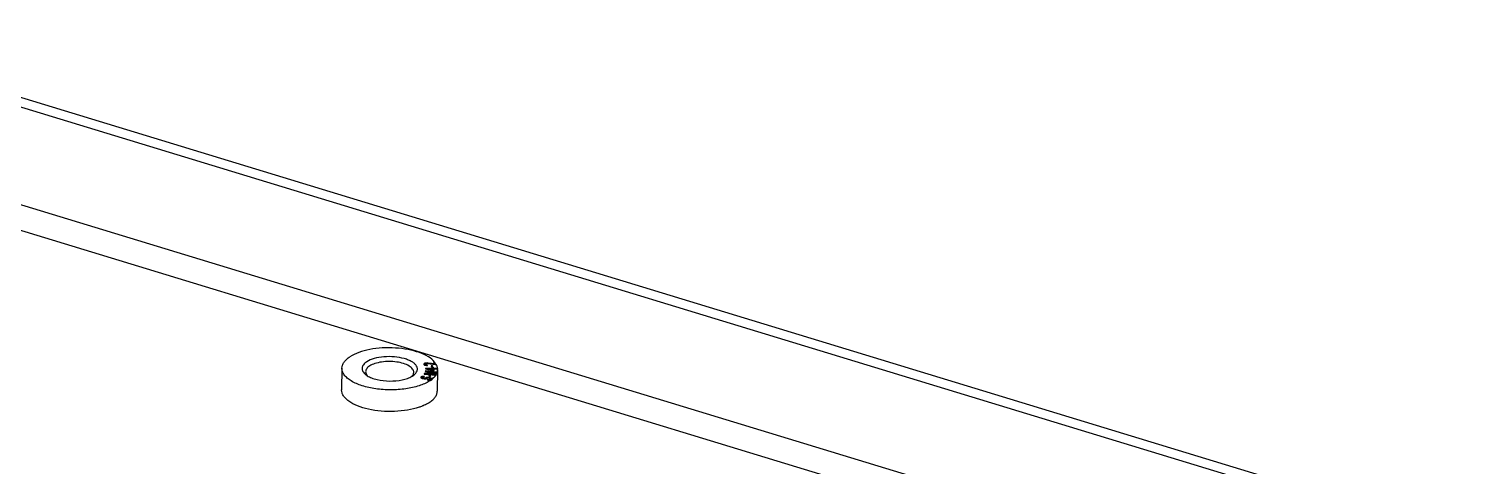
# Model space of a CAD drawing. Header units: millimetres. Extents: x -177 to 18421, y -5017 to 3255.
# Drawn here: x 4758.14 to 4788.05, y 1961.25 to 1970.34 of the extents above; entities that cross this region are included whole.
import ezdxf

# ---------------------------------------------------------------- set-up
doc = ezdxf.new("R2010")
doc.units = ezdxf.units.MM
doc.header["$LTSCALE"] = 46.255
doc.layers.get('0').update_dxf_attribs({"linetype": 'CONTINUOUS'})
doc.layers.add('02___PRT_ALL_AXES', color=7, linetype='CONTINUOUS')

msp = doc.modelspace()

# ---------------------------------------------------------------- linework, layer by layer
at = {"color": 7, "linetype": 'Continuous'}
for p, q in [((4753.095, 1970.201), (4811.647, 1952.353)), ((4752.17, 1967.918), (4811.614, 1949.799)), ((4754.315, 1967.801), (4782.781, 1959.124)), ((4766.351, 1963.379), (4766.344, 1963.372)), ((4766.344, 1963.372), (4766.345, 1963.364)), ((4766.345, 1963.364), (4766.348, 1963.358)), ((4766.351, 1963.368), (4766.346, 1963.363)), ((4766.348, 1963.358), (4766.36, 1963.35)), ((4766.367, 1963.387), (4766.351, 1963.379)), ((4766.351, 1963.379), (4766.351, 1963.368)), ((4766.367, 1963.375), (4766.351, 1963.368)), ((4766.36, 1963.35), (4766.374, 1963.346)), ((4766.387, 1963.391), (4766.367, 1963.387)), ((4766.367, 1963.387), (4766.367, 1963.375)), ((4766.378, 1963.378), (4766.367, 1963.375)), ((4766.371, 1963.366), (4766.372, 1963.373)), ((4766.375, 1963.36), (4766.371, 1963.366)), ((4766.371, 1963.366), (4766.371, 1963.354)), ((4766.375, 1963.349), (4766.371, 1963.354)), ((4766.372, 1963.373), (4766.379, 1963.378)), ((4766.374, 1963.346), (4766.398, 1963.343)), ((4766.375, 1963.36), (4766.375, 1963.349)), ((4766.384, 1963.354), (4766.375, 1963.36)), ((4766.381, 1963.345), (4766.375, 1963.349)), ((4766.379, 1963.378), (4766.392, 1963.383)), ((4766.384, 1963.354), (4766.384, 1963.345)), ((4766.397, 1963.352), (4766.384, 1963.354)), ((4766.397, 1963.392), (4766.387, 1963.391)), ((4766.387, 1963.391), (4766.387, 1963.381)), ((4766.392, 1963.383), (4766.403, 1963.384)), ((4766.418, 1963.393), (4766.397, 1963.392)), ((4766.397, 1963.392), (4766.397, 1963.383)), ((4766.397, 1963.352), (4766.397, 1963.343)), ((4766.414, 1963.351), (4766.397, 1963.352)), ((4766.398, 1963.343), (4766.419, 1963.344)), ((4766.403, 1963.384), (4766.425, 1963.384)), ((4766.419, 1963.344), (4766.414, 1963.351)), ((4766.414, 1963.351), (4766.414, 1963.344)), ((4766.418, 1963.393), (4766.418, 1963.384)), ((4766.435, 1963.392), (4766.418, 1963.393)), ((4766.425, 1963.384), (4766.577, 1963.362)), ((4766.435, 1963.392), (4766.435, 1963.382)), ((4766.57, 1963.373), (4766.435, 1963.392)), ((4766.524, 1963.335), (4766.498, 1963.333)), ((4766.498, 1963.333), (4766.505, 1963.314)), ((4766.524, 1963.324), (4766.502, 1963.322)), ((4766.505, 1963.314), (4766.532, 1963.316)), ((4766.523, 1963.294), (4766.523, 1963.28)), ((4766.555, 1963.294), (4766.523, 1963.294)), ((4766.524, 1963.335), (4766.524, 1963.324)), ((4766.532, 1963.316), (4766.524, 1963.335)), ((4766.527, 1963.316), (4766.524, 1963.324)), ((4766.568, 1963.413), (4766.545, 1963.41)), ((4766.545, 1963.41), (4766.57, 1963.373)), ((4766.568, 1963.402), (4766.552, 1963.4)), ((4766.555, 1963.28), (4766.555, 1963.294)), ((4766.568, 1963.413), (4766.568, 1963.402)), ((4766.57, 1963.373), (4766.57, 1963.363)), ((4766.577, 1963.362), (4766.601, 1963.365)), ((4766.114, 1963.126), (4766.136, 1963.141)), ((4766.281, 1963.101), (4766.279, 1963.095)), ((4766.279, 1963.095), (4766.282, 1963.088)), ((4766.288, 1963.107), (4766.281, 1963.101)), ((4766.281, 1963.101), (4766.281, 1963.092)), ((4766.288, 1963.096), (4766.281, 1963.091)), ((4766.282, 1963.088), (4766.295, 1963.079)), ((4766.301, 1963.112), (4766.288, 1963.107)), ((4766.288, 1963.107), (4766.288, 1963.096)), ((4766.301, 1963.101), (4766.288, 1963.096)), ((4766.295, 1963.079), (4766.312, 1963.073)), ((4766.321, 1963.113), (4766.301, 1963.112)), ((4766.301, 1963.112), (4766.301, 1963.101)), ((4766.32, 1963.102), (4766.301, 1963.101)), ((4766.309, 1963.078), (4766.308, 1963.083)), ((4766.309, 1963.094), (4766.318, 1963.101)), ((4766.309, 1963.089), (4766.309, 1963.094)), ((4766.309, 1963.094), (4766.309, 1963.078)), ((4766.313, 1963.083), (4766.309, 1963.089)), ((4766.313, 1963.072), (4766.309, 1963.078)), ((4766.312, 1963.073), (4766.33, 1963.068)), ((4766.313, 1963.083), (4766.313, 1963.073)), ((4766.326, 1963.079), (4766.313, 1963.083)), ((4766.318, 1963.101), (4766.327, 1963.104)), ((4766.321, 1963.113), (4766.321, 1963.102)), ((4766.344, 1963.112), (4766.321, 1963.113)), ((4766.326, 1963.079), (4766.326, 1963.069)), ((4766.335, 1963.076), (4766.326, 1963.079)), ((4766.327, 1963.104), (4766.339, 1963.104)), ((4766.33, 1963.068), (4766.351, 1963.064)), ((4766.335, 1963.076), (4766.335, 1963.067)), ((4766.35, 1963.074), (4766.335, 1963.076)), ((4766.339, 1963.104), (4766.35, 1963.102)), ((4766.344, 1963.112), (4766.344, 1963.103)), ((4766.359, 1963.109), (4766.344, 1963.112)), ((4766.354, 1963.176), (4766.349, 1963.164)), ((4766.349, 1963.164), (4766.59, 1963.139)), ((4766.35, 1963.102), (4766.359, 1963.109)), ((4766.364, 1963.075), (4766.35, 1963.074)), ((4766.35, 1963.074), (4766.35, 1963.064)), ((4766.351, 1963.064), (4766.375, 1963.064)), ((4766.354, 1963.176), (4766.354, 1963.165)), ((4766.583, 1963.174), (4766.354, 1963.176)), ((4766.404, 1963.165), (4766.354, 1963.165)), ((4766.354, 1963.165), (4766.354, 1963.164)), ((4766.374, 1963.077), (4766.364, 1963.075)), ((4766.364, 1963.075), (4766.364, 1963.064)), ((4766.373, 1963.066), (4766.366, 1963.064)), ((4766.374, 1963.077), (4766.373, 1963.066)), ((4766.383, 1963.073), (4766.373, 1963.066)), ((4766.379, 1963.229), (4766.374, 1963.216)), ((4766.374, 1963.216), (4766.583, 1963.174)), ((4766.383, 1963.084), (4766.374, 1963.077)), ((4766.375, 1963.064), (4766.391, 1963.067)), ((4766.379, 1963.217), (4766.378, 1963.216)), ((4766.379, 1963.229), (4766.379, 1963.217)), ((4766.621, 1963.204), (4766.379, 1963.229)), ((4766.427, 1963.212), (4766.379, 1963.217)), ((4766.38, 1963.281), (4766.38, 1963.273)), ((4766.523, 1963.28), (4766.38, 1963.281)), ((4766.38, 1963.273), (4766.524, 1963.239)), ((4766.395, 1963.089), (4766.383, 1963.084)), ((4766.383, 1963.084), (4766.383, 1963.073)), ((4766.395, 1963.078), (4766.383, 1963.073)), ((4766.391, 1963.067), (4766.401, 1963.07)), ((4766.422, 1963.27), (4766.393, 1963.27)), ((4766.41, 1963.092), (4766.395, 1963.089)), ((4766.395, 1963.089), (4766.395, 1963.078)), ((4766.41, 1963.08), (4766.395, 1963.078)), ((4766.401, 1963.07), (4766.411, 1963.077)), ((4766.405, 1963.167), (4766.404, 1963.159)), ((4766.405, 1963.167), (4766.606, 1963.166)), ((4766.596, 1963.147), (4766.405, 1963.167)), ((4766.41, 1963.092), (4766.41, 1963.08)), ((4766.435, 1963.091), (4766.41, 1963.092)), ((4766.42, 1963.08), (4766.41, 1963.08)), ((4766.411, 1963.077), (4766.421, 1963.081)), ((4766.423, 1963.049), (4766.414, 1963.042)), ((4766.414, 1963.042), (4766.434, 1963.038)), ((4766.421, 1963.081), (4766.435, 1963.082)), ((4766.422, 1963.273), (4766.422, 1963.263)), ((4766.422, 1963.273), (4766.523, 1963.272)), ((4766.524, 1963.249), (4766.422, 1963.273)), ((4766.423, 1963.049), (4766.423, 1963.04)), ((4766.439, 1963.046), (4766.423, 1963.049)), ((4766.428, 1963.215), (4766.428, 1963.206)), ((4766.428, 1963.215), (4766.619, 1963.195)), ((4766.611, 1963.177), (4766.428, 1963.215)), ((4766.434, 1963.038), (4766.462, 1963.036)), ((4766.435, 1963.091), (4766.435, 1963.082)), ((4766.457, 1963.089), (4766.435, 1963.091)), ((4766.435, 1963.082), (4766.452, 1963.081)), ((4766.439, 1963.046), (4766.438, 1963.038)), ((4766.457, 1963.046), (4766.439, 1963.046)), ((4766.462, 1963.134), (4766.448, 1963.116)), ((4766.448, 1963.116), (4766.473, 1963.111)), ((4766.452, 1963.081), (4766.466, 1963.077)), ((4766.462, 1963.122), (4766.456, 1963.114)), ((4766.457, 1963.089), (4766.457, 1963.08)), ((4766.48, 1963.083), (4766.457, 1963.089)), ((4766.468, 1963.05), (4766.457, 1963.046)), ((4766.457, 1963.046), (4766.457, 1963.036)), ((4766.468, 1963.039), (4766.459, 1963.036)), ((4766.462, 1963.134), (4766.462, 1963.122)), ((4766.487, 1963.129), (4766.462, 1963.134)), ((4766.479, 1963.119), (4766.462, 1963.122)), ((4766.462, 1963.036), (4766.483, 1963.038)), ((4766.466, 1963.077), (4766.477, 1963.071)), ((4766.48, 1963.059), (4766.468, 1963.05)), ((4766.468, 1963.05), (4766.468, 1963.039)), ((4766.48, 1963.048), (4766.468, 1963.039)), ((4766.48, 1963.072), (4766.472, 1963.074)), ((4766.473, 1963.111), (4766.487, 1963.129)), ((4766.477, 1963.071), (4766.482, 1963.065)), ((4766.48, 1963.083), (4766.48, 1963.072)), ((4766.495, 1963.076), (4766.48, 1963.083)), ((4766.495, 1963.065), (4766.48, 1963.072)), ((4766.482, 1963.065), (4766.48, 1963.059)), ((4766.48, 1963.059), (4766.48, 1963.048)), ((4766.481, 1963.054), (4766.48, 1963.048)), ((4766.482, 1963.065), (4766.481, 1963.054)), ((4766.483, 1963.038), (4766.495, 1963.043)), ((4766.495, 1963.076), (4766.495, 1963.065)), ((4766.508, 1963.066), (4766.495, 1963.076)), ((4766.508, 1963.055), (4766.495, 1963.065)), ((4766.495, 1963.043), (4766.495, 1963.031)), ((4766.511, 1963.059), (4766.508, 1963.066)), ((4766.508, 1963.066), (4766.508, 1963.055)), ((4766.508, 1963.052), (4766.511, 1963.059)), ((4766.508, 1963.053), (4766.508, 1963.055)), ((4766.508, 1963.052), (4766.508, 1963.041)), ((4766.555, 1963.283), (4766.523, 1963.283)), ((4766.523, 1963.28), (4766.523, 1963.272)), ((4766.523, 1963.272), (4766.524, 1963.249)), ((4766.524, 1963.249), (4766.524, 1963.239)), ((4766.524, 1963.239), (4766.556, 1963.239)), ((4766.555, 1963.272), (4766.555, 1963.283)), ((4766.555, 1963.28), (4766.555, 1963.269)), ((4766.629, 1963.28), (4766.555, 1963.28)), ((4766.556, 1963.239), (4766.555, 1963.272)), ((4766.555, 1963.272), (4766.63, 1963.271)), ((4766.556, 1963.239), (4766.555, 1963.261)), ((4766.583, 1963.174), (4766.583, 1963.166)), ((4766.611, 1963.165), (4766.583, 1963.171)), ((4766.59, 1963.139), (4766.59, 1963.128)), ((4766.595, 1963.136), (4766.59, 1963.137)), ((4766.596, 1963.147), (4766.595, 1963.136)), ((4766.606, 1963.166), (4766.606, 1963.155)), ((4766.611, 1963.177), (4766.611, 1963.165)), ((4766.621, 1963.192), (4766.618, 1963.193)), ((4766.619, 1963.195), (4766.619, 1963.184)), ((4766.621, 1963.204), (4766.621, 1963.192)), ((4766.629, 1963.28), (4766.629, 1963.271))]:
    msp.add_line(p, q, dxfattribs=at)
at = {"color": 3, "linetype": 'Continuous'}
msp.add_line((4753.304, 1970.336), (4811.649, 1952.551), dxfattribs=at)
at = {"color": 7, "linetype": 'Continuous'}
for centre, radius, start, end in [((4766.373, 1963.239), 0.261, 26.6659, 28.9728), ((4765.896, 1963.463), 0.402, 300.3021, 302.903), ((4766.129, 1963.534), 0.613, 302.904, 306.6911), ((4766.173, 1963.463), 0.538, 306.7591, 308.4418), ((4766.355, 1963.285), 0.282, 326.3813, 328.2875), ((4766.373, 1963.285), 0.262, 328.2564, 332.9223), ((4766.39, 1963.265), 0.243, 332.9507, 335.7605), ((4766.404, 1963.27), 0.227, 335.7398, 340.8769), ((4766.415, 1963.255), 0.215, 340.9073, 343.1946), ((4766.437, 1963.261), 0.193, 2.2186, 3.0942), ((4766.437, 1963.261), 0.193, 359.7613, 2.2188), ((4766.437, 1963.261), 0.193, 359.2613, 359.7606)]:
    msp.add_arc(centre, radius, start, end, dxfattribs=at)
for points, knots in [([(4766.568, 1963.413), (4766.533, 1963.456), (4766.432, 1963.534), (4766.243, 1963.618), (4766.01, 1963.678), (4765.751, 1963.71), (4765.484, 1963.71), (4765.228, 1963.68), (4765.001, 1963.621), (4764.867, 1963.559), (4764.81, 1963.523)], [0, 0, 0, 0, 0.089967, 0.20213, 0.333044, 0.475961, 0.622498, 0.763823, 0.891755, 1, 1, 1, 1]), ([(4765.158, 1963.417), (4765.133, 1963.4), (4765.098, 1963.372), (4765.069, 1963.324), (4765.06, 1963.288), (4765.062, 1963.252), (4765.082, 1963.202), (4765.111, 1963.172), (4765.134, 1963.154)], [0, 0, 0, 0, 0.284625, 0.403658, 0.513042, 0.620271, 0.733437, 1, 1, 1, 1]), ([(4765.22, 1963.331), (4765.207, 1963.322), (4765.184, 1963.305), (4765.157, 1963.276), (4765.14, 1963.244), (4765.136, 1963.221), (4765.135, 1963.21)], [0, 0, 0, 0, 0.297092, 0.5573, 0.787351, 1, 1, 1, 1]), ([(4766.136, 1963.141), (4766.153, 1963.154), (4766.181, 1963.18), (4766.209, 1963.229), (4766.214, 1963.281), (4766.195, 1963.332), (4766.155, 1963.379), (4766.097, 1963.42), (4766.024, 1963.456), (4765.902, 1963.497), (4765.73, 1963.526), (4765.519, 1963.526), (4765.323, 1963.494), (4765.205, 1963.447), (4765.158, 1963.417)], [0, 0, 0, 0, 0.047587, 0.087894, 0.124682, 0.163268, 0.20812, 0.261464, 0.32367, 0.393916, 0.551605, 0.717589, 0.872559, 1, 1, 1, 1]), ([(4766.135, 1963.198), (4766.135, 1963.209), (4766.131, 1963.235), (4766.111, 1963.27), (4766.079, 1963.302), (4766.019, 1963.345), (4765.919, 1963.387), (4765.779, 1963.417), (4765.625, 1963.428), (4765.472, 1963.417), (4765.335, 1963.387), (4765.253, 1963.352), (4765.22, 1963.331)], [0, 0, 0, 0, 0.034922, 0.073221, 0.117227, 0.168029, 0.289766, 0.433389, 0.588414, 0.742331, 0.882817, 1, 1, 1, 1]), ([(4766.595, 1963.365), (4766.593, 1963.368), (4766.585, 1963.381), (4766.576, 1963.393), (4766.568, 1963.402)], [0, 0, 0, 0, 0.242907, 1, 1, 1, 1]), ([(4766.629, 1963.28), (4766.628, 1963.286), (4766.625, 1963.313), (4766.615, 1963.338), (4766.606, 1963.356)], [0, 0, 0, 0, 0.242823, 1, 1, 1, 1]), ([(4765.134, 1963.154), (4765.136, 1963.151), (4765.148, 1963.142), (4765.16, 1963.134), (4765.17, 1963.128)], [0, 0, 0, 0, 0.240674, 1, 1, 1, 1]), ([(4765.135, 1963.21), (4765.135, 1963.196), (4765.142, 1963.166), (4765.159, 1963.14), (4765.17, 1963.128)], [0, 0, 0, 0, 0.469186, 1, 1, 1, 1]), ([(4765.17, 1963.128), (4765.198, 1963.11), (4765.265, 1963.079), (4765.418, 1963.033), (4765.633, 1963.01), (4765.847, 1963.027), (4766.002, 1963.069), (4766.069, 1963.099), (4766.099, 1963.116)], [0, 0, 0, 0, 0.105606, 0.227288, 0.499868, 0.772518, 0.894281, 1, 1, 1, 1]), ([(4766.11, 1963.13), (4766.118, 1963.14), (4766.13, 1963.161), (4766.135, 1963.186), (4766.135, 1963.198)], [0, 0, 0, 0, 0.522314, 1, 1, 1, 1]), ([(4766.508, 1963.052), (4766.516, 1963.059), (4766.547, 1963.085), (4766.574, 1963.115), (4766.59, 1963.139)], [0, 0, 0, 0, 0.269288, 1, 1, 1, 1]), ([(4766.621, 1963.204), (4766.623, 1963.208), (4766.627, 1963.226), (4766.63, 1963.245), (4766.63, 1963.259)], [0, 0, 0, 0, 0.25379, 1, 1, 1, 1])]:
    msp.add_open_spline(points, degree=3, knots=knots, dxfattribs=at)
msp.add_open_spline([(4766.099, 1963.116), (4766.103, 1963.121), (4766.106, 1963.125), (4766.11, 1963.13)], degree=3, dxfattribs=at)
at = {"layer": '02___PRT_ALL_AXES', "color": 7, "linetype": 'Continuous'}
for p, q in [((4764.643, 1963.284), (4764.637, 1962.835)), ((4766.63, 1963.259), (4766.624, 1962.81))]:
    msp.add_line(p, q, dxfattribs=at)
for points, knots in [([(4764.643, 1963.284), (4764.643, 1963.306), (4764.651, 1963.35), (4764.686, 1963.414), (4764.74, 1963.473), (4764.785, 1963.507), (4764.81, 1963.523)], [0, 0, 0, 0, 0.212646, 0.442707, 0.702889, 1, 1, 1, 1]), ([(4766.462, 1963.02), (4766.396, 1962.977), (4766.234, 1962.907), (4765.961, 1962.847), (4765.657, 1962.827), (4765.351, 1962.848), (4765.073, 1962.908), (4764.874, 1962.991), (4764.754, 1963.075), (4764.691, 1963.141), (4764.651, 1963.211), (4764.642, 1963.26), (4764.643, 1963.284)], [0, 0, 0, 0, 0.117182, 0.257667, 0.411584, 0.566609, 0.710231, 0.83197, 0.882772, 0.926778, 0.965078, 1, 1, 1, 1]), ([(4766.247, 1962.473), (4766.169, 1962.446), (4766, 1962.407), (4765.735, 1962.381), (4765.462, 1962.387), (4765.202, 1962.426), (4764.974, 1962.493), (4764.816, 1962.574), (4764.722, 1962.651), (4764.673, 1962.71), (4764.643, 1962.771), (4764.637, 1962.814), (4764.637, 1962.835)], [0, 0, 0, 0, 0.137701, 0.288553, 0.443338, 0.59233, 0.726558, 0.839242, 0.886645, 0.928363, 0.965495, 1, 1, 1, 1]), ([(4766.456, 1962.571), (4766.482, 1962.587), (4766.527, 1962.621), (4766.581, 1962.68), (4766.616, 1962.743), (4766.624, 1962.788), (4766.624, 1962.81)], [0, 0, 0, 0, 0.297111, 0.557293, 0.787354, 1, 1, 1, 1]), ([(4766.328, 1962.504), (4766.322, 1962.501), (4766.295, 1962.49), (4766.268, 1962.48), (4766.247, 1962.473)], [0, 0, 0, 0, 0.24356, 1, 1, 1, 1]), ([(4766.456, 1962.571), (4766.447, 1962.564), (4766.406, 1962.539), (4766.362, 1962.518), (4766.328, 1962.504)], [0, 0, 0, 0, 0.235496, 1, 1, 1, 1])]:
    msp.add_open_spline(points, degree=3, knots=knots, dxfattribs=at)

doc.saveas('drawing.dxf')
